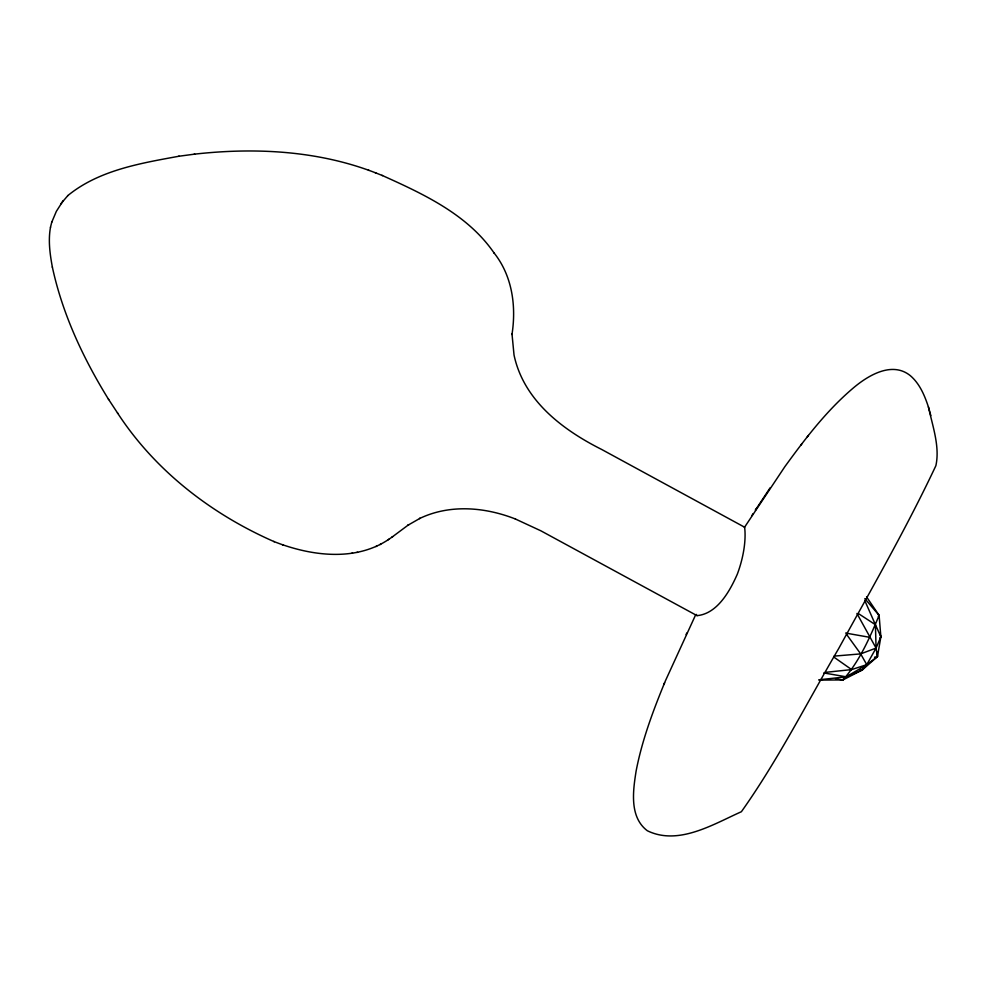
<?xml version="1.0" encoding="UTF-8"?>
<svg xmlns="http://www.w3.org/2000/svg" width="987" height="987" viewBox="0 0 987 987"><rect width="100%" height="100%" fill="white"/><g stroke="black" fill="none" stroke-linecap="round" stroke-linejoin="round"><path stroke-width="1.48" d="M50.534 227.072C48.042 240.396 49.955 254.091 52.397 267.28M51.706 222.322L56.345 211.366L63.242 200.583M50.473 227.318L51.756 222.137M744.371 527.514L784.862 466.666C805.244 438.635 826.501 410.703 853.064 388.187C867.955 375.504 892.125 360.81 910.396 375.726C919.859 383.857 924.77 395.812 928.545 407.384C932.579 426.15 940.056 446.704 935.873 465.704C906.436 528.193 871.891 588.141 838.642 648.632C806.675 703.163 777.978 760.187 741.385 811.721C713.206 824.268 678.427 845.921 647.312 830.733C629.2 816.989 633.012 790.747 636.109 771.106C642.081 739.892 653.382 710.011 665.46 680.722L695.724 614.654M819.013 680.092L842.923 679.932L843.391 678.76M866.537 596.851L879.109 615.382C869.633 638.009 859.406 661.561 842.923 679.932L835.52 678.735M663.869 684.571L664.584 682.782M863.181 667.878L862.28 669.988L842.923 679.932M686.088 634.592L686.804 633.025M751.872 515.609L753.118 513.635M770.144 487.788L755.351 510.18L756.326 508.712M60.775 203.914L67.893 195.525M807.144 437.056L808.402 435.452M800.704 445.273L801.876 443.768M880.034 637.812L880.873 636.812L879.109 615.382L864.846 598.615M878.27 616.159L879.109 615.382M67.745 195.648C98.885 170.134 140.635 163.262 179.128 156.205M391.814 537.273L408.754 524.652L407.989 525.195L420.055 518.298L419.487 518.57C449.369 504.123 484.592 506.886 515.473 519.026M117.478 412.911C154.996 470.577 211.119 513.894 273.683 541.444C309.819 555.78 355.197 562.282 389.211 539.062M388.298 539.716L392.703 536.632M375.899 546.564L376.738 546.156M379.97 544.577L380.785 544.182M825.218 672.381L851.645 669.593L866.759 664.67L877.468 656.602L880.873 636.812L880.096 633.987M874.507 657.206L877.468 656.602L877.147 652.259M194.155 154.219L194.698 154.132C255.362 147.347 318.505 150.579 375.862 172.947M356.85 552.412L357.59 552.301M351.779 553.251L352.532 553.139M178.622 156.279L194.698 154.132M819.037 679.784L846.241 676.823L862.28 669.988L877.468 656.602L876.061 648.089L875.432 624.722L864.723 600.429M834.101 656.121L860.664 653.887L876.061 648.089L880.873 636.812L875.432 624.722L858.776 613.815M859.43 670.099L862.28 669.988L866.759 664.67L876.061 648.089L856.926 613.458M823.775 672.949L846.241 676.823L866.759 664.67L860.664 653.887L846.501 634.283M845.612 633.062L869.732 637.318M368.398 170.159L369.052 170.418M381.87 175.341L382.537 175.6C423.879 194.192 467.949 214.672 494.327 253.351M282.43 544.775L283.096 545.034M273.683 541.444L274.349 541.715M375.208 172.676L382.537 175.6M515.288 518.952L540.864 530.809L697.044 615.641C717.302 613.791 729.911 591.077 737.363 574.052C742.792 559.518 746.357 541.937 744.642 527.231L601.688 449.467C561.813 429.431 523.591 400.056 514.03 355.036L511.969 333.643L511.982 334.494C516.398 306.093 512.315 275.78 493.907 252.746M833.818 657.071L851.645 669.593M697.044 615.641L696.538 615.148A42.108 7.625 -29.4 0 1 696.44 614.432M52.336 266.983C62.44 314.039 83.192 358.269 108.373 399.056L108.718 399.562M108.373 399.056L117.835 413.442M930.852 415.638L928.397 406.891"/></g></svg>
